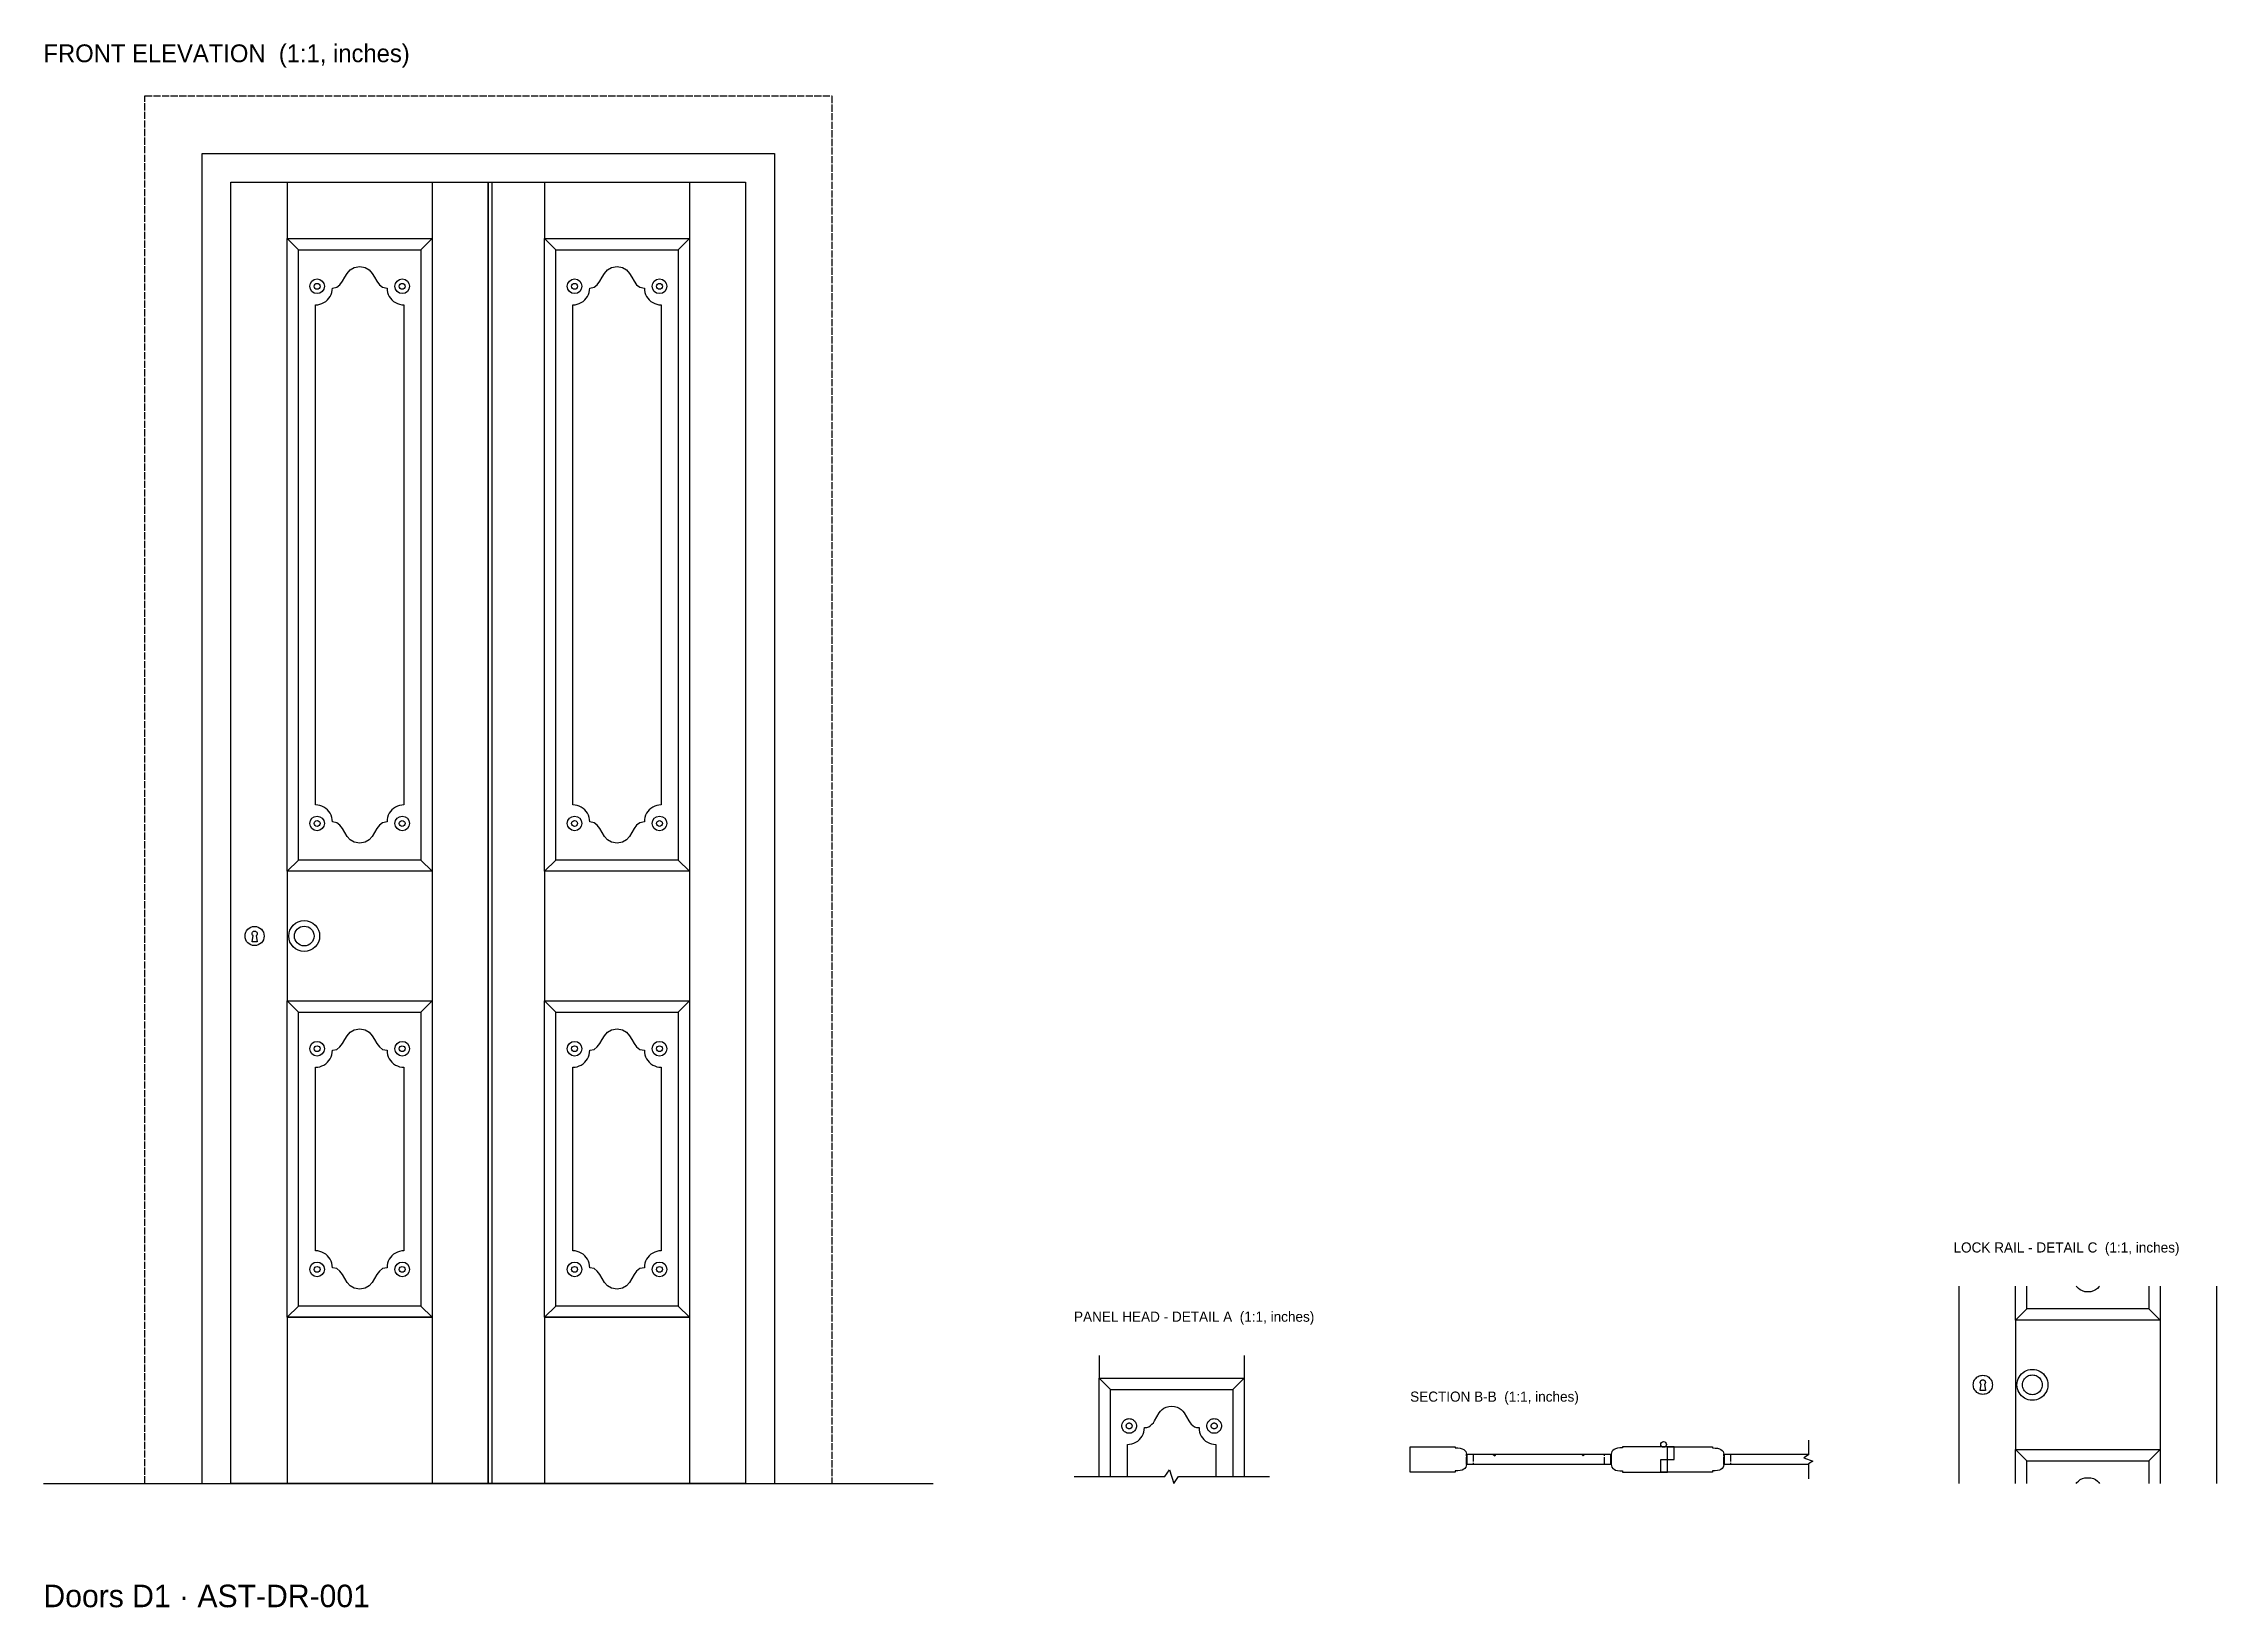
# Model space of a CAD drawing. Header units: inches. Extents: x 0 to 152, y -9 to 101.
import ezdxf

# ---------------------------------------------------------------- set-up
doc = ezdxf.new("R2010")
doc.units = ezdxf.units.IN
doc.header["$MEASUREMENT"] = 0
doc.linetypes.add('DASHED', pattern=[0.6, 0.5, -0.1])
for name, color, linetype in [('Front elevation', 7, 'Continuous'), ('Lock rail - detail C', 7, 'Continuous'), ('Panel head - detail A', 7, 'Continuous'), ('Section B-B', 7, 'Continuous')]:
    doc.layers.add(name, color=color, linetype=linetype)

msp = doc.modelspace()

# ---------------------------------------------------------------- linework, layer by layer
at = {"layer": 'Front elevation'}
for p, q in [((17.05, 90.98), (17.05, 87.05)), ((27.17, 90.98), (27.17, 87.05)), ((31.34, 90.98), (31.34, 0)), ((35.04, 90.98), (35.04, 87.05)), ((45.16, 90.98), (45.16, 87.05)), ((17.05, 87.05), (27.17, 87.05)), ((17.05, 87.05), (17.83, 86.26)), ((27.17, 87.05), (26.38, 86.26)), ((35.04, 87.05), (45.16, 87.05)), ((35.04, 87.05), (35.83, 86.26)), ((45.16, 87.05), (44.37, 86.26)), ((17.05, 42.8), (17.83, 43.58)), ((17.05, 42.8), (17.05, 33.74)), ((27.17, 42.8), (26.38, 43.58)), ((27.17, 42.8), (27.17, 33.74)), ((35.04, 42.8), (35.83, 43.58)), ((35.04, 42.8), (35.04, 33.74)), ((45.16, 42.8), (44.37, 43.58)), ((45.16, 42.8), (45.16, 33.74)), ((17.05, 33.74), (17.83, 32.95)), ((27.17, 33.74), (26.38, 32.95)), ((35.04, 33.74), (35.83, 32.95)), ((45.16, 33.74), (44.37, 32.95)), ((17.05, 11.61), (17.83, 12.4)), ((27.17, 11.61), (26.38, 12.4)), ((35.04, 11.61), (35.83, 12.4)), ((45.16, 11.61), (44.37, 12.4)), ((17.05, 11.61), (27.17, 11.61)), ((17.05, 11.61), (17.05, 0)), ((27.17, 11.61), (27.17, 0)), ((35.04, 11.61), (45.16, 11.61)), ((35.04, 11.61), (35.04, 0)), ((45.16, 11.61), (45.16, 0)), ((0, 0), (62.2, 0))]:
    msp.add_line(p, q, dxfattribs=at)
at = {"layer": 'Front elevation', "linetype": 'DASHED'}
msp.add_lwpolyline([(7.09, 0), (7.09, 97.01), (55.12, 97.01), (55.12, 0)], dxfattribs=at)
at = {"layer": 'Front elevation'}
for points in [[(11.1, 0), (11.1, 92.99), (51.1, 92.99), (51.1, 0)], [(13.11, 90.98), (31.1, 90.98), (31.1, 0), (13.11, 0), (13.11, 90.98)], [(31.1, 90.98), (49.09, 90.98), (49.09, 0), (31.1, 0), (31.1, 90.98)], [(17.05, 87.05), (27.17, 87.05), (27.17, 42.8), (17.05, 42.8), (17.05, 87.05)], [(35.04, 87.05), (45.16, 87.05), (45.16, 42.8), (35.04, 42.8), (35.04, 87.05)], [(17.83, 86.26), (26.38, 86.26), (26.38, 43.58), (17.83, 43.58), (17.83, 86.26)], [(35.83, 86.26), (44.37, 86.26), (44.37, 43.58), (35.83, 43.58), (35.83, 86.26)], [(19.02, 47.44), (19.02, 82.4)], [(25.2, 82.4), (25.2, 47.44)], [(37.01, 47.44), (37.01, 82.4)], [(43.19, 82.4), (43.19, 47.44)], [(14.88, 38.31), (14.94, 37.87), (14.59, 37.87), (14.65, 38.31)], [(17.05, 33.74), (27.17, 33.74), (27.17, 11.61), (17.05, 11.61), (17.05, 33.74)], [(35.04, 33.74), (45.16, 33.74), (45.16, 11.61), (35.04, 11.61), (35.04, 33.74)], [(17.83, 32.95), (26.38, 32.95), (26.38, 12.4), (17.83, 12.4), (17.83, 32.95)], [(35.83, 32.95), (44.37, 32.95), (44.37, 12.4), (35.83, 12.4), (35.83, 32.95)], [(19.02, 16.26), (19.02, 29.09)], [(25.2, 29.09), (25.2, 16.26)], [(37.01, 16.26), (37.01, 29.09)], [(43.19, 29.09), (43.19, 16.26)]]:
    msp.add_lwpolyline(points, dxfattribs=at)
for centre, radius in [((19.13, 83.7), 0.512), ((19.13, 83.7), 0.205), ((25.08, 83.7), 0.512), ((25.08, 83.7), 0.205), ((37.13, 83.7), 0.512), ((37.13, 83.7), 0.205), ((43.07, 83.7), 0.512), ((43.07, 83.7), 0.205), ((19.13, 46.14), 0.512), ((19.13, 46.14), 0.205), ((25.08, 46.14), 0.512), ((25.08, 46.14), 0.205), ((37.13, 46.14), 0.512), ((37.13, 46.14), 0.205), ((43.07, 46.14), 0.512), ((43.07, 46.14), 0.205), ((14.76, 38.27), 0.669), ((18.23, 38.27), 1.08), ((18.23, 38.27), 0.689), ((19.13, 30.39), 0.512), ((19.13, 30.39), 0.205), ((25.08, 30.39), 0.512), ((25.08, 30.39), 0.205), ((37.13, 30.39), 0.512), ((37.13, 30.39), 0.205), ((43.07, 30.39), 0.512), ((43.07, 30.39), 0.205), ((19.13, 14.96), 0.512), ((25.08, 14.96), 0.512), ((37.13, 14.96), 0.512), ((43.07, 14.96), 0.512), ((19.13, 14.96), 0.205), ((25.08, 14.96), 0.205), ((37.13, 14.96), 0.205), ((43.07, 14.96), 0.205)]:
    msp.add_circle(centre, radius, dxfattribs=at)
for points, knots in [([(19.02, 82.4), (19.22, 82.4), (19.43, 82.46), (19.61, 82.56), (19.79, 82.66), (19.93, 82.81), (20.04, 82.99), (20.14, 83.17), (20.2, 83.38), (20.2, 83.58)], [0, 0, 0, 0, 1, 1, 1, 2, 2, 2, 3, 3, 3, 3]), ([(20.2, 83.58), (21.15, 83.58), (20.92, 85.08), (22.11, 85.08), (23.29, 85.08), (23.06, 83.58), (24.02, 83.58)], [0, 0, 0, 0, 1, 1, 1, 2, 2, 2, 2]), ([(24.02, 83.58), (24.02, 83.38), (24.07, 83.17), (24.17, 82.99), (24.28, 82.81), (24.43, 82.66), (24.61, 82.56), (24.79, 82.46), (24.99, 82.4), (25.2, 82.4)], [0, 0, 0, 0, 1, 1, 1, 2, 2, 2, 3, 3, 3, 3]), ([(37.01, 82.4), (37.22, 82.4), (37.42, 82.46), (37.6, 82.56), (37.78, 82.66), (37.93, 82.81), (38.03, 82.99), (38.13, 83.17), (38.19, 83.38), (38.19, 83.58)], [0, 0, 0, 0, 1, 1, 1, 2, 2, 2, 3, 3, 3, 3]), ([(38.19, 83.58), (39.14, 83.58), (38.91, 85.08), (40.1, 85.08), (41.28, 85.08), (41.05, 83.58), (42.01, 83.58)], [0, 0, 0, 0, 1, 1, 1, 2, 2, 2, 2]), ([(42.01, 83.58), (42.01, 83.38), (42.06, 83.17), (42.17, 82.99), (42.27, 82.81), (42.42, 82.66), (42.6, 82.56), (42.78, 82.46), (42.98, 82.4), (43.19, 82.4)], [0, 0, 0, 0, 1, 1, 1, 2, 2, 2, 3, 3, 3, 3]), ([(20.2, 46.26), (20.2, 46.47), (20.14, 46.67), (20.04, 46.85), (19.93, 47.03), (19.79, 47.18), (19.61, 47.28), (19.43, 47.39), (19.22, 47.44), (19.02, 47.44)], [0, 0, 0, 0, 1, 1, 1, 2, 2, 2, 3, 3, 3, 3]), ([(25.2, 47.44), (24.99, 47.44), (24.79, 47.39), (24.61, 47.28), (24.43, 47.18), (24.28, 47.03), (24.17, 46.85), (24.07, 46.67), (24.02, 46.47), (24.02, 46.26)], [0, 0, 0, 0, 1, 1, 1, 2, 2, 2, 3, 3, 3, 3]), ([(38.19, 46.26), (38.19, 46.47), (38.13, 46.67), (38.03, 46.85), (37.93, 47.03), (37.78, 47.18), (37.6, 47.28), (37.42, 47.39), (37.22, 47.44), (37.01, 47.44)], [0, 0, 0, 0, 1, 1, 1, 2, 2, 2, 3, 3, 3, 3]), ([(43.19, 47.44), (42.98, 47.44), (42.78, 47.39), (42.6, 47.28), (42.42, 47.18), (42.27, 47.03), (42.17, 46.85), (42.06, 46.67), (42.01, 46.47), (42.01, 46.26)], [0, 0, 0, 0, 1, 1, 1, 2, 2, 2, 3, 3, 3, 3]), ([(24.02, 46.26), (23.06, 46.26), (23.29, 44.76), (22.11, 44.76), (20.92, 44.76), (21.15, 46.26), (20.2, 46.26)], [0, 0, 0, 0, 1, 1, 1, 2, 2, 2, 2]), ([(42.01, 46.26), (41.05, 46.26), (41.28, 44.76), (40.1, 44.76), (38.91, 44.76), (39.14, 46.26), (38.19, 46.26)], [0, 0, 0, 0, 1, 1, 1, 2, 2, 2, 2]), ([(14.65, 38.31), (14.62, 38.33), (14.61, 38.35), (14.6, 38.38), (14.59, 38.4), (14.58, 38.43), (14.59, 38.46), (14.59, 38.49), (14.6, 38.52), (14.62, 38.54), (14.63, 38.56), (14.66, 38.58), (14.68, 38.6), (14.71, 38.61), (14.74, 38.62), (14.76, 38.62), (14.79, 38.62), (14.82, 38.61), (14.85, 38.6), (14.87, 38.58), (14.89, 38.56), (14.91, 38.54), (14.93, 38.52), (14.94, 38.49), (14.94, 38.46), (14.94, 38.43), (14.94, 38.4), (14.93, 38.38), (14.92, 38.35), (14.9, 38.33), (14.88, 38.31)], [0, 0, 0, 0, 1, 1, 1, 2, 2, 2, 3, 3, 3, 4, 4, 4, 5, 5, 5, 6, 6, 6, 7, 7, 7, 8, 8, 8, 9, 9, 9, 10, 10, 10, 10]), ([(20.2, 30.28), (21.15, 30.28), (20.92, 31.77), (22.11, 31.77), (23.29, 31.77), (23.06, 30.28), (24.02, 30.28)], [0, 0, 0, 0, 1, 1, 1, 2, 2, 2, 2]), ([(38.19, 30.28), (39.14, 30.28), (38.91, 31.77), (40.1, 31.77), (41.28, 31.77), (41.05, 30.28), (42.01, 30.28)], [0, 0, 0, 0, 1, 1, 1, 2, 2, 2, 2]), ([(19.02, 29.09), (19.22, 29.09), (19.43, 29.15), (19.61, 29.25), (19.79, 29.36), (19.93, 29.51), (20.04, 29.69), (20.14, 29.86), (20.2, 30.07), (20.2, 30.28)], [0, 0, 0, 0, 1, 1, 1, 2, 2, 2, 3, 3, 3, 3]), ([(24.02, 30.28), (24.02, 30.07), (24.07, 29.86), (24.17, 29.69), (24.28, 29.51), (24.43, 29.36), (24.61, 29.25), (24.79, 29.15), (24.99, 29.09), (25.2, 29.09)], [0, 0, 0, 0, 1, 1, 1, 2, 2, 2, 3, 3, 3, 3]), ([(37.01, 29.09), (37.22, 29.09), (37.42, 29.15), (37.6, 29.25), (37.78, 29.36), (37.93, 29.51), (38.03, 29.69), (38.13, 29.86), (38.19, 30.07), (38.19, 30.28)], [0, 0, 0, 0, 1, 1, 1, 2, 2, 2, 3, 3, 3, 3]), ([(42.01, 30.28), (42.01, 30.07), (42.06, 29.86), (42.17, 29.69), (42.27, 29.51), (42.42, 29.36), (42.6, 29.25), (42.78, 29.15), (42.98, 29.09), (43.19, 29.09)], [0, 0, 0, 0, 1, 1, 1, 2, 2, 2, 3, 3, 3, 3]), ([(20.2, 15.08), (20.2, 15.29), (20.14, 15.49), (20.04, 15.67), (19.93, 15.85), (19.79, 16), (19.61, 16.1), (19.43, 16.21), (19.22, 16.26), (19.02, 16.26)], [0, 0, 0, 0, 1, 1, 1, 2, 2, 2, 3, 3, 3, 3]), ([(25.2, 16.26), (24.99, 16.26), (24.79, 16.21), (24.61, 16.1), (24.43, 16), (24.28, 15.85), (24.17, 15.67), (24.07, 15.49), (24.02, 15.29), (24.02, 15.08)], [0, 0, 0, 0, 1, 1, 1, 2, 2, 2, 3, 3, 3, 3]), ([(38.19, 15.08), (38.19, 15.29), (38.13, 15.49), (38.03, 15.67), (37.93, 15.85), (37.78, 16), (37.6, 16.1), (37.42, 16.21), (37.22, 16.26), (37.01, 16.26)], [0, 0, 0, 0, 1, 1, 1, 2, 2, 2, 3, 3, 3, 3]), ([(43.19, 16.26), (42.98, 16.26), (42.78, 16.21), (42.6, 16.1), (42.42, 16), (42.27, 15.85), (42.17, 15.67), (42.06, 15.49), (42.01, 15.29), (42.01, 15.08)], [0, 0, 0, 0, 1, 1, 1, 2, 2, 2, 3, 3, 3, 3]), ([(24.02, 15.08), (23.06, 15.08), (23.29, 13.58), (22.11, 13.58), (20.92, 13.58), (21.15, 15.08), (20.2, 15.08)], [0, 0, 0, 0, 1, 1, 1, 2, 2, 2, 2]), ([(42.01, 15.08), (41.05, 15.08), (41.28, 13.58), (40.1, 13.58), (38.91, 13.58), (39.14, 15.08), (38.19, 15.08)], [0, 0, 0, 0, 1, 1, 1, 2, 2, 2, 2])]:
    msp.add_open_spline(points, degree=3, knots=knots, dxfattribs=at)
at = {"layer": 'Lock rail - detail C'}
for points in [[(133.94, 0), (133.94, 13.78)], [(147.99, 13.78), (147.99, 11.42), (137.87, 11.42), (137.87, 13.78)], [(147.2, 13.78), (147.2, 12.2), (138.66, 12.2), (138.66, 13.78)], [(143.74, 13.78), (143.71, 13.73), (143.6, 13.62), (143.47, 13.52), (143.32, 13.45), (143.14, 13.4), (142.93, 13.39), (142.73, 13.4), (142.55, 13.45), (142.4, 13.52), (142.27, 13.62), (142.16, 13.73), (142.12, 13.78)], [(151.93, 13.78), (151.93, 0)], [(137.87, 11.42), (138.66, 12.2)], [(147.99, 11.42), (147.2, 12.2)], [(137.87, 11.42), (137.87, 2.36)], [(147.99, 11.42), (147.99, 2.36)], [(140.14, 6.89), (140.13, 6.75), (140.1, 6.61), (140.06, 6.48), (139.99, 6.35), (139.91, 6.23), (139.82, 6.12), (139.71, 6.03), (139.6, 5.95), (139.47, 5.89), (139.34, 5.84), (139.2, 5.82), (139.06, 5.81), (138.91, 5.82), (138.77, 5.84), (138.64, 5.89), (138.51, 5.95), (138.4, 6.03), (138.29, 6.12), (138.2, 6.23), (138.12, 6.35), (138.05, 6.48), (138.01, 6.61), (137.98, 6.75), (137.97, 6.89), (137.98, 7.03), (138.01, 7.17), (138.05, 7.3), (138.12, 7.43), (138.2, 7.55), (138.29, 7.66), (138.4, 7.75), (138.51, 7.83), (138.64, 7.89), (138.77, 7.94), (138.91, 7.96), (139.06, 7.97), (139.2, 7.96), (139.34, 7.94), (139.47, 7.89), (139.6, 7.83), (139.71, 7.75), (139.82, 7.66), (139.91, 7.55), (139.99, 7.43), (140.06, 7.3), (140.1, 7.17), (140.13, 7.03), (140.14, 6.89)], [(136.26, 6.89), (136.25, 6.8), (136.24, 6.72), (136.21, 6.63), (136.17, 6.56), (136.12, 6.48), (136.06, 6.42), (136, 6.36), (135.93, 6.31), (135.85, 6.27), (135.76, 6.24), (135.68, 6.23), (135.59, 6.22), (135.5, 6.23), (135.42, 6.24), (135.33, 6.27), (135.26, 6.31), (135.18, 6.36), (135.12, 6.42), (135.06, 6.48), (135.01, 6.56), (134.97, 6.63), (134.94, 6.72), (134.93, 6.8), (134.92, 6.89), (134.93, 6.98), (134.94, 7.06), (134.97, 7.15), (135.01, 7.22), (135.06, 7.3), (135.12, 7.36), (135.18, 7.42), (135.26, 7.47), (135.33, 7.51), (135.42, 7.54), (135.5, 7.55), (135.59, 7.56), (135.68, 7.55), (135.76, 7.54), (135.85, 7.51), (135.93, 7.47), (136, 7.42), (136.06, 7.36), (136.12, 7.3), (136.17, 7.22), (136.21, 7.15), (136.24, 7.06), (136.25, 6.98), (136.26, 6.89)], [(135.47, 6.93), (135.46, 6.94), (135.44, 6.96), (135.43, 6.98), (135.42, 7), (135.42, 7.02), (135.41, 7.04), (135.41, 7.06), (135.41, 7.08), (135.42, 7.1), (135.43, 7.12), (135.43, 7.14), (135.44, 7.16), (135.46, 7.18), (135.47, 7.19), (135.49, 7.21), (135.51, 7.22), (135.53, 7.23), (135.55, 7.23), (135.57, 7.24), (135.59, 7.24), (135.61, 7.24), (135.63, 7.23), (135.65, 7.23), (135.67, 7.22), (135.69, 7.21), (135.71, 7.19), (135.72, 7.18), (135.74, 7.16), (135.75, 7.14), (135.76, 7.12), (135.76, 7.1), (135.77, 7.08), (135.77, 7.06), (135.77, 7.04), (135.76, 7.02), (135.76, 7), (135.75, 6.98), (135.74, 6.96), (135.72, 6.94), (135.71, 6.93), (135.77, 6.5), (135.41, 6.5), (135.47, 6.93)], [(139.74, 6.89), (139.74, 6.8), (139.72, 6.71), (139.69, 6.63), (139.65, 6.55), (139.6, 6.47), (139.54, 6.4), (139.47, 6.34), (139.4, 6.29), (139.32, 6.25), (139.23, 6.22), (139.15, 6.21), (139.06, 6.2), (138.97, 6.21), (138.88, 6.22), (138.79, 6.25), (138.71, 6.29), (138.64, 6.34), (138.57, 6.4), (138.51, 6.47), (138.46, 6.55), (138.42, 6.63), (138.39, 6.71), (138.37, 6.8), (138.37, 6.89), (138.37, 6.98), (138.39, 7.07), (138.42, 7.15), (138.46, 7.23), (138.51, 7.31), (138.57, 7.38), (138.64, 7.44), (138.71, 7.49), (138.79, 7.53), (138.88, 7.56), (138.97, 7.57), (139.06, 7.58), (139.15, 7.57), (139.23, 7.56), (139.32, 7.53), (139.4, 7.49), (139.47, 7.44), (139.54, 7.38), (139.6, 7.31), (139.65, 7.23), (139.69, 7.15), (139.72, 7.07), (139.74, 6.98), (139.74, 6.89)], [(137.87, 2.36), (147.99, 2.36), (147.99, 0)], [(137.87, 0), (137.87, 2.36)], [(137.87, 2.36), (138.66, 1.57)], [(138.66, 1.57), (147.2, 1.57), (147.2, 0)], [(138.66, 0), (138.66, 1.57)], [(147.99, 2.36), (147.2, 1.57)], [(142.12, 0), (142.16, 0.05), (142.27, 0.16), (142.4, 0.26), (142.55, 0.33), (142.73, 0.38), (142.93, 0.39), (143.14, 0.38), (143.32, 0.33), (143.47, 0.26), (143.6, 0.16), (143.71, 0.05), (143.74, 0)]]:
    msp.add_lwpolyline(points, dxfattribs=at)
at = {"layer": 'Panel head - detail A'}
for points in [[(73.82, 8.94), (73.82, 7.36)], [(83.94, 8.94), (83.94, 7.36)], [(73.82, 7.36), (83.94, 7.36), (83.94, 0.47)], [(73.82, 0.47), (73.82, 7.36)], [(73.82, 7.36), (74.61, 6.57)], [(74.61, 6.57), (83.15, 6.57), (83.15, 0.47)], [(74.61, 0.47), (74.61, 6.57)], [(83.94, 7.36), (83.15, 6.57)], [(75.79, 0.47), (75.79, 2.72), (75.94, 2.73), (76.09, 2.76), (76.24, 2.81), (76.38, 2.87), (76.51, 2.96), (76.62, 3.06), (76.72, 3.18), (76.81, 3.31), (76.88, 3.45), (76.93, 3.59), (76.96, 3.74), (76.97, 3.9), (77.13, 3.91), (77.28, 3.96), (77.4, 4.04), (77.5, 4.13), (77.6, 4.24), (77.68, 4.37), (77.84, 4.65), (78.01, 4.92), (78.1, 5.05), (78.21, 5.16), (78.34, 5.26), (78.5, 5.33), (78.67, 5.38), (78.88, 5.39), (79.08, 5.38), (79.26, 5.33), (79.41, 5.26), (79.54, 5.16), (79.65, 5.05), (79.75, 4.92), (79.92, 4.65), (80.08, 4.37), (80.16, 4.24), (80.25, 4.13), (80.36, 4.04), (80.48, 3.96), (80.62, 3.91), (80.79, 3.9), (80.8, 3.74), (80.83, 3.59), (80.88, 3.45), (80.95, 3.31), (81.03, 3.18), (81.13, 3.06), (81.25, 2.96), (81.38, 2.87), (81.52, 2.81), (81.66, 2.76), (81.81, 2.73), (81.97, 2.72), (81.97, 0.47)], [(76.42, 4.02), (76.41, 3.95), (76.4, 3.88), (76.38, 3.82), (76.35, 3.76), (76.31, 3.7), (76.27, 3.65), (76.22, 3.61), (76.16, 3.57), (76.1, 3.54), (76.04, 3.52), (75.97, 3.51), (75.91, 3.5), (75.84, 3.51), (75.77, 3.52), (75.71, 3.54), (75.65, 3.57), (75.59, 3.61), (75.54, 3.65), (75.5, 3.7), (75.46, 3.76), (75.43, 3.82), (75.41, 3.88), (75.4, 3.95), (75.39, 4.02), (75.4, 4.08), (75.41, 4.15), (75.43, 4.21), (75.46, 4.27), (75.5, 4.33), (75.54, 4.38), (75.59, 4.42), (75.65, 4.46), (75.71, 4.49), (75.77, 4.51), (75.84, 4.52), (75.91, 4.53), (75.97, 4.52), (76.04, 4.51), (76.1, 4.49), (76.16, 4.46), (76.22, 4.42), (76.27, 4.38), (76.31, 4.33), (76.35, 4.27), (76.38, 4.21), (76.4, 4.15), (76.41, 4.08), (76.42, 4.02)], [(76.11, 4.02), (76.11, 3.99), (76.1, 3.96), (76.09, 3.94), (76.08, 3.91), (76.07, 3.89), (76.05, 3.87), (76.03, 3.85), (76.01, 3.84), (75.98, 3.83), (75.96, 3.82), (75.93, 3.81), (75.91, 3.81), (75.88, 3.81), (75.85, 3.82), (75.83, 3.83), (75.8, 3.84), (75.78, 3.85), (75.76, 3.87), (75.74, 3.89), (75.73, 3.91), (75.72, 3.94), (75.71, 3.96), (75.7, 3.99), (75.7, 4.02), (75.7, 4.04), (75.71, 4.07), (75.72, 4.09), (75.73, 4.12), (75.74, 4.14), (75.76, 4.16), (75.78, 4.18), (75.8, 4.19), (75.83, 4.2), (75.85, 4.21), (75.88, 4.22), (75.91, 4.22), (75.93, 4.22), (75.96, 4.21), (75.98, 4.2), (76.01, 4.19), (76.03, 4.18), (76.05, 4.16), (76.07, 4.14), (76.08, 4.12), (76.09, 4.09), (76.1, 4.07), (76.11, 4.04), (76.11, 4.02)], [(82.36, 4.02), (82.36, 3.95), (82.34, 3.88), (82.32, 3.82), (82.29, 3.76), (82.26, 3.7), (82.21, 3.65), (82.16, 3.61), (82.11, 3.57), (82.05, 3.54), (81.98, 3.52), (81.92, 3.51), (81.85, 3.5), (81.78, 3.51), (81.72, 3.52), (81.65, 3.54), (81.59, 3.57), (81.54, 3.61), (81.49, 3.65), (81.44, 3.7), (81.41, 3.76), (81.38, 3.82), (81.36, 3.88), (81.34, 3.95), (81.34, 4.02), (81.34, 4.08), (81.36, 4.15), (81.38, 4.21), (81.41, 4.27), (81.44, 4.33), (81.49, 4.38), (81.54, 4.42), (81.59, 4.46), (81.65, 4.49), (81.72, 4.51), (81.78, 4.52), (81.85, 4.53), (81.92, 4.52), (81.98, 4.51), (82.05, 4.49), (82.11, 4.46), (82.16, 4.42), (82.21, 4.38), (82.26, 4.33), (82.29, 4.27), (82.32, 4.21), (82.34, 4.15), (82.36, 4.08), (82.36, 4.02)], [(82.06, 4.02), (82.05, 3.99), (82.05, 3.96), (82.04, 3.94), (82.03, 3.91), (82.01, 3.89), (82, 3.87), (81.98, 3.85), (81.95, 3.84), (81.93, 3.83), (81.9, 3.82), (81.88, 3.81), (81.85, 3.81), (81.82, 3.81), (81.8, 3.82), (81.77, 3.83), (81.75, 3.84), (81.73, 3.85), (81.71, 3.87), (81.69, 3.89), (81.67, 3.91), (81.66, 3.94), (81.65, 3.96), (81.65, 3.99), (81.65, 4.02), (81.65, 4.04), (81.65, 4.07), (81.66, 4.09), (81.67, 4.12), (81.69, 4.14), (81.71, 4.16), (81.73, 4.18), (81.75, 4.19), (81.77, 4.2), (81.8, 4.21), (81.82, 4.22), (81.85, 4.22), (81.88, 4.22), (81.9, 4.21), (81.93, 4.2), (81.95, 4.19), (81.98, 4.18), (82, 4.16), (82.01, 4.14), (82.03, 4.12), (82.04, 4.09), (82.05, 4.07), (82.05, 4.04), (82.06, 4.02)], [(72.05, 0.47), (78.41, 0.47), (78.72, 0.94), (79.04, 0), (79.35, 0.47), (85.71, 0.47)]]:
    msp.add_lwpolyline(points, dxfattribs=at)
at = {"layer": 'Section B-B'}
for points in [[(95.55, 2.56), (98.7, 2.56), (98.7, 2.48)], [(98.7, 0.87), (98.7, 0.79), (95.55, 0.79), (95.55, 2.56)], [(99.49, 2.03), (99.49, 1.32)], [(99.53, 2.03), (109.57, 2.03), (109.57, 1.32), (99.53, 1.32), (99.53, 2.03)], [(101.34, 2.03), (101.46, 1.93), (101.57, 2.03)], [(107.52, 2.03), (107.64, 1.93), (107.76, 2.03)], [(109.61, 2.03), (109.61, 1.32)], [(114.02, 2.56), (110.39, 2.56), (110.39, 2.48)], [(110.39, 0.87), (110.39, 0.79), (113.54, 0.79), (113.54, 1.67), (114.02, 1.67), (114.02, 2.56)], [(113.54, 2.56), (116.69, 2.56), (116.69, 2.48), (116.88, 2.47), (117.04, 2.45), (117.17, 2.42), (117.28, 2.37), (117.37, 2.3), (117.43, 2.23), (117.47, 2.13), (117.48, 2.03), (117.48, 1.32), (117.47, 1.21), (117.43, 1.12), (117.37, 1.04), (117.28, 0.98), (117.17, 0.93), (117.04, 0.89), (116.88, 0.87), (116.69, 0.87), (116.69, 0.79), (113.07, 0.79), (113.07, 1.67), (113.54, 1.67), (113.54, 2.56)], [(117.52, 2.03), (123.39, 2.03)], [(123.39, 1.32), (117.52, 1.32), (117.52, 2.03)], [(123.39, 3.03), (123.39, 1.99), (123.07, 1.79), (123.7, 1.56), (123.39, 1.36), (123.39, 0.31)]]:
    msp.add_lwpolyline(points, dxfattribs=at)
at = {"layer": 'Section B-B', "linetype": 'DASHED'}
for points in [[(99.49, 2.03), (99.96, 2.03), (99.96, 1.32), (99.49, 1.32), (99.49, 2.03)], [(109.13, 2.03), (109.61, 2.03), (109.61, 1.32), (109.13, 1.32), (109.13, 2.03)], [(117.48, 2.03), (117.95, 2.03), (117.95, 1.32), (117.48, 1.32), (117.48, 2.03)]]:
    msp.add_lwpolyline(points, dxfattribs=at)
at = {"layer": 'Section B-B'}
msp.add_circle((113.27, 2.72), 0.197, dxfattribs=at)
for points in [[(98.7, 2.48), (99.23, 2.48), (99.49, 2.33), (99.49, 2.03)], [(110.39, 2.48), (109.87, 2.48), (109.61, 2.33), (109.61, 2.03)], [(99.49, 1.32), (99.49, 1.02), (99.23, 0.87), (98.7, 0.87)], [(109.61, 1.32), (109.61, 1.02), (109.87, 0.87), (110.39, 0.87)]]:
    msp.add_open_spline(points, degree=3, dxfattribs=at)

# ---------------------------------------------------------------- texts
at = {"layer": 'LABELS'}
for s, height, p in [('FRONT ELEVATION  (1:1, inches)', 1.2441, (0, 99.37)), ('LOCK RAIL - DETAIL C  (1:1, inches)', 0.7087, (133.54, 16.14)), ('PANEL HEAD - DETAIL A  (1:1, inches)', 0.7087, (72.05, 11.3)), ('SECTION B-B  (1:1, inches)', 0.7087, (95.55, 5.71)), ('Doors D1 · AST-DR-001', 1.5748, (0, -8.66))]:
    msp.add_text(s, height=height, dxfattribs=at).set_placement(p)

doc.saveas('drawing.dxf')
